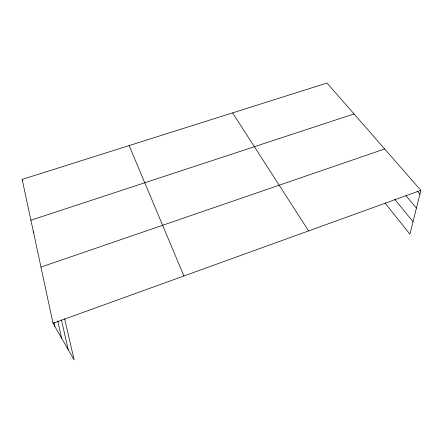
<?xml version="1.0" encoding="UTF-8"?>
<svg xmlns="http://www.w3.org/2000/svg" width="443" height="443" viewBox="0 0 443 443"><rect width="100%" height="100%" fill="white"/><g stroke="black" fill="none" stroke-linecap="round" stroke-linejoin="round"><path stroke-width="0.66" d="M64.606 318.727L74.169 359.976L53.022 323.279L22.15 179.409L327.023 83.024L420.85 190.34L409.919 234.214L384.989 202.972M53.022 323.279L420.85 190.34M40.966 267.09L384.685 148.975M30.905 220.215L354.046 113.934M417.19 191.088L419.886 194.2M405.954 195.668L416.426 208.105M394.757 199.356L413.042 221.688M232.597 112.876L308.61 230.903M33.286 231.318L33.884 232.481M22.15 179.409L22.72 180.594M129.14 145.586L183.911 275.972M61.427 319.863L68.178 349.571M57.789 320.882L61.632 338.225M54.024 322.487L54.899 326.541"/></g></svg>
